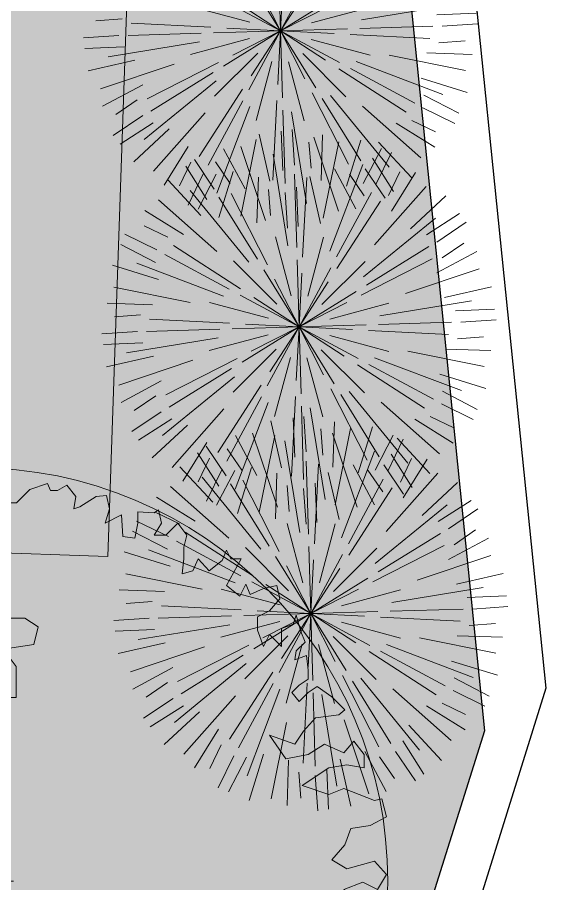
# Model space of a CAD drawing. Header units: millimetres. Extents: x -1042495 to -977915, y 3191218 to 3280168.
# Drawn here: x -981844 to -977915, y 3250964 to 3257403 of the extents above; entities that cross this region are included whole.
import ezdxf

# ---------------------------------------------------------------- set-up
doc = ezdxf.new("R2010")
doc.units = ezdxf.units.MM
doc.layers.get('0').update_dxf_attribs({"lineweight": 15})
for name, color, linetype in [('000 Граница', 6, 'Continuous'), ('000 Привязки', 1, 'Continuous'), ('000 Штриховка', 7, 'Continuous'), ('p', 7, 'Continuous')]:
    doc.layers.add(name, color=color, linetype=linetype)
doc.layers.add('деревья', color=118, linetype='Continuous', lineweight=0)
doc.layers.add('ме', color=103, linetype='Continuous', lineweight=15)

# ---------------------------------------------------------------- blocks, each defined once
blk = doc.blocks.new('z_39')
at = {"color": 118, "linetype": 'Continuous'}
for p, q in [((-73.88699999824166, 367.4010000005364), (-100.9289999939501, 485.9200000017881)), ((-40.58899999409914, 394.6000000014901), (-44.74299999698997, 493.6810000017285)), ((-11.44399999827147, 408.2010000050068), (-17.65599999949336, 497.5580000020564)), ((55.91400000080466, 369.5069999992847), (59.55500000342727, 484.0750000029802)), ((30.27500000223517, 400.0130000039935), (25.03600000590086, 465.8540000021458)), ((61.15300000458956, 274.5240000002086), (100.3150000050664, 467.2390000037849)), ((119.7130000032485, 355.1210000030696), (155.5520000010729, 471.285000000149)), ((-136.3299999944866, 347.9589999988675), (-190.4599999971688, 449.0010000020266)), ((-84.30099999532104, 268.3220000006258), (-146.7459999956191, 454.7990000024438)), ((162.1510000005364, 362.0280000008643), (208.0900000035763, 449.9130000025034)), ((194.1890000030398, 359.2340000011027), (233.4900000058115, 439.7270000018179)), ((-214.0119999945164, 347.7890000008047), (-264.0689999945462, 422.0730000026524)), ((-173.7879999950528, 361.5610000044107), (-211.2449999973178, 415.9600000046194)), ((-28.07299999520183, 204.2000000029802), (-65.52899999916553, 435.402000002563)), ((-232.4489999972284, 321.4410000033677), (-285.5889999978244, 405.1680000014603)), ((77.78900000452995, 190.8780000023544), (160.9500000029802, 409.832000002265)), ((-5.95099999755621, 200.1760000027716), (-11.44399999827147, 384.8800000026822)), ((9.048000004142523, 175.5830000005662), (19.43600000441074, 377.1280000023544)), ((226.2250000052154, 331.2829999998212), (254.6080000065267, 390.922000002116)), ((233.1770000047982, 292.0450000017881), (293.6150000058115, 389.4440000019968)), ((-247.687999997288, 281.234000004828), (-330.36799999699, 370.355000000447)), ((190.2200000025332, 207.1680000014603), (320.4920000061393, 354.4840000011027)), ((-126.4099999964237, 162.8070000037551), (-274.4489999935031, 344.304999999702)), ((-79.95599999651313, 156.5830000005662), (-171.7319999970496, 336.3210000023246)), ((94.93200000375509, 176.3300000019372), (182.5290000028908, 339.03900000453)), ((281.2350000031292, 247.6880000010133), (370.3540000058711, 330.3680000007153)), ((-207.1689999960363, 190.2230000048876), (-354.484999999404, 320.4950000010431)), ((-105.2419999949634, 170.3790000006557), (-202.3509999997914, 327.5940000042319)), ((95.62700000405312, 147.535000000149), (205.3950000032783, 316.8850000016391)), ((-292.0459999963641, 233.1770000047982), (-389.4449999965727, 293.617000002414)), ((321.4400000050664, 232.4479999989271), (405.1660000011325, 285.5890000015497)), ((162.8070000037551, 126.4090000018477), (344.3030000030994, 274.4480000026524)), ((347.7900000065565, 214.012000001967), (422.0710000023246, 264.0680000036955)), ((-331.2839999981225, 226.2270000018179), (-390.9229999966919, 254.6100000031292)), ((-359.2339999973774, 194.1909999996424), (-439.7279999963939, 233.4900000020862)), ((-19.75599999725819, 77.9210000000894), (-59.66199999675155, 226.8640000000596)), ((21.85000000149012, 77.35999999940395), (61.76200000196695, 226.3029999993742)), ((-362.027999997139, 162.1510000005364), (-449.9129999950528, 208.0910000018775)), ((-147.5349999964237, 95.62800000235438), (-316.8849999941885, 205.3960000015795)), ((170.3790000043809, 105.2410000041127), (327.5930000022054, 202.3500000014901)), ((361.5570000037551, 173.7880000025034), (415.9580000042915, 211.2440000027418)), ((-176.3309999965131, 94.9320000000298), (-339.0389999970794, 182.5310000032187)), ((347.957000002265, 136.3290000036359), (448.9990000016987, 190.4600000046194)), ((-355.1219999939203, 119.7130000032485), (-471.2849999964237, 155.5550000034273)), ((-190.8779999949038, 77.79300000146031), (-409.8319999948144, 160.9530000016093)), ((-56.07199999690056, 57.60400000214577), (-165.1019999980927, 166.6410000026226)), ((0, 0), (-5.027999997138977, 169.0789999999106)), ((57.60200000181794, 56.07200000062585), (166.6370000056922, 165.1020000018179)), ((156.5820000059903, 79.95600000396371), (336.3190000019968, 171.7320000007749)), ((0, 0), (-88.89399999380112, 143.9130000025034)), ((0, 0), (80.18500000610948, 148.9409999996424)), ((0, 0), (6.975000001490116, 135.3530000038445)), ((268.3180000036955, 84.30099999904633), (454.7960000038147, 146.7450000047684)), ((0, 0), (-61.63599999621511, 120.7080000042915)), ((0, 0), (73.7170000039041, 113.7310000024736)), ((-274.5249999947846, 61.15300000086427), (-467.2399999946356, 100.3150000013411)), ((0, 0), (143.9130000062287, 88.8940000012517)), ((367.3990000039339, 73.88700000196695), (485.9200000055134, 100.9290000014007)), ((0, 0), (-148.9409999959171, 80.18700000271201)), ((0, 0), (-113.7319999970496, 73.71900000050664)), ((-369.5069999992847, 55.91600000113249), (-484.0759999938309, 59.55900000408292)), ((-77.35999999567866, 21.85000000149012), (-226.3029999993742, 61.76300000399351)), ((0, 0), (120.7040000036359, 61.63600000366569)), ((77.91900000348687, 19.75600000470877), (226.8640000037849, 59.66200000047684)), ((204.199000004679, 28.07200000435114), (435.3980000019073, 65.52900000289083)), ((394.6000000052154, 40.58800000324845), (493.679000005126, 44.74200000241399)), ((-400.0129999965429, 30.277000002563), (-465.8549999967217, 25.03700000047684)), ((-175.5829999931157, 9.050000000745058), (-377.1289999932051, 19.43699999898672)), ((0, 0), (-169.0789999961853, -5.025999996811152)), ((0, 0), (-143.9129999987781, -88.89199999719858)), ((0, 0), (-135.3529999963939, 6.977000001817942)), ((0, 0), (-120.7089999988675, -61.63399999588728)), ((0, 0), (-80.18699999898672, -148.9389999955893)), ((0, 0), (-73.71899999678135, -113.7319999970496)), ((0, 0), (-6.976999994367361, -135.3529999963939)), ((0, 0), (169.0790000036359, 5.027000002563)), ((0, 0), (88.89200000464916, -143.9139999970794)), ((0, 0), (113.7310000024736, -73.71699999645352)), ((0, 0), (148.9390000030398, -80.1849999986589)), ((0, 0), (135.3530000038445, -6.974999997764826)), ((0, 0), (5.026000004261732, -169.0789999961853)), ((0, 0), (61.63400000333786, -120.7049999982119)), ((200.172000002116, 5.9510000012815), (384.8800000026822, 11.44400000199676)), ((408.199000004679, 11.44400000199676), (497.5580000057817, 17.65600000321865)), ((-408.2009999975562, -11.44199999794364), (-497.5589999966323, -17.6549999974668)), ((-200.175999995321, -5.95099999755621), (-384.8799999952316, -11.44199999794364)), ((-77.92099999636412, -19.75699999555945), (-226.8639999963343, -59.66199999675155)), ((77.35800000280142, -21.85099999979138), (226.2990000024438, -61.76199999824166)), ((175.5810000039637, -9.0489999987185), (377.1270000040531, -19.43599999696016)), ((-394.5999999977648, -40.58499999716878), (-493.6809999980032, -44.74299999698997)), ((-204.2009999938309, -28.06899999827147), (-435.4019999988377, -65.5249999947846)), ((400.0130000039935, -30.27600000053644), (465.8510000035167, -25.03599999845028)), ((-57.60399999469519, -56.06899999827147), (-166.6409999988973, -165.0999999977648)), ((56.06800000369549, -57.60199999809265), (165.1000000052154, -166.6379999965429)), ((274.5210000053048, -61.15399999916553), (467.2390000037849, -100.3149999976158)), ((369.5050000026822, -55.91399999707937), (484.0730000063777, -59.55499999970198)), ((-367.4009999968112, -73.88499999791384), (-485.9199999980628, -100.9279999993742)), ((-268.3219999969006, -84.30099999904633), (-454.7999999970198, -146.7439999952912)), ((-156.5839999951422, -79.95299999788404), (-336.3209999985993, -171.7299999967217)), ((-21.85099999606609, -77.3589999973774), (-61.7639999948442, -226.2999999970198)), ((19.75600000470877, -77.91899999603629), (59.66200000420213, -226.8640000000596)), ((190.8760000020266, -77.78999999910593), (409.8300000019372, -160.9499999992549)), ((-170.3799999989569, -105.2399999983609), (-327.5949999988079, -202.3469999954104)), ((147.5330000035465, -95.62699999660254), (316.8830000050366, -205.394999999553)), ((176.3300000056624, -94.93299999833107), (339.0350000038743, -182.5299999974668)), ((-162.8079999946058, -126.4079999998212), (-344.3049999959767, -274.4489999972284)), ((355.1200000010431, -119.7129999995232), (471.2830000035465, -155.5519999973476)), ((-347.9599999971688, -136.3299999982119), (-449.000999994576, -190.46099999547)), ((-95.62899999693036, -147.5339999981225), (-205.3969999961555, -316.882999997586)), ((-361.5609999969602, -173.7859999984503), (-415.9599999971688, -211.24299999699)), ((79.95200000330806, -156.5819999985397), (171.7300000041723, -336.3189999982715)), ((105.2400000020862, -170.3799999989569), (202.347000002861, -327.5929999947548)), ((126.4070000052452, -162.8079999983311), (274.4480000026524, -344.3029999956489)), ((362.0260000042617, -162.1519999988377), (449.909000005573, -208.089999999851)), ((-94.93299999460578, -176.3309999965131), (-182.5319999977946, -339.035000000149)), ((-77.79299999400973, -190.8759999983013), (-160.9539999961853, -409.8299999982119)), ((-9.050999995321035, -175.5809999965131), (-19.43799999728799, -377.1269999966025)), ((207.1650000065565, -190.2199999988079), (354.4820000045002, -320.4919999986887)), ((359.2320000045002, -194.1889999955893), (439.7260000035167, -233.4899999983609)), ((-347.7899999991059, -214.0089999958873), (-422.0739999972284, -264.0689999982715)), ((-190.2239999957383, -207.1649999991059), (-320.4959999956191, -354.4829999990761)), ((5.95100000500679, -200.1730000004172), (11.44200000539422, -384.8799999952316)), ((28.06800000369549, -204.1989999972284), (65.52500000223517, -435.3979999944568)), ((-321.4419999942183, -232.4489999972284), (-405.1689999960363, -285.5879999957979)), ((292.0440000034869, -233.1769999973476), (389.4420000053942, -293.6159999966621)), ((331.2810000032187, -226.2249999977648), (390.9200000017881, -254.6079999990761)), ((-281.2349999956787, -247.6869999989867), (-370.3559999987483, -330.3659999966621)), ((-61.15399999544024, -274.5209999978542), (-100.3149999976158, -467.2399999983609)), ((84.30100000277162, -268.3179999962449), (146.7440000027418, -454.7959999963641)), ((247.6860000044107, -281.2349999956787), (330.3660000041127, -370.3539999984205)), ((-233.1769999973476, -292.0439999960363), (-293.6169999986887, -389.4429999999702)), ((232.4480000026524, -321.4399999976158), (285.5870000049472, -405.1669999994338)), ((-226.2269999980927, -331.2819999977946), (-254.609999999404, -390.9209999963641)), ((136.3290000036359, -347.957999996841), (190.4600000046194, -449)), ((214.0080000050366, -347.7899999991059), (264.0680000036955, -422.0720000006258)), ((-194.1909999959171, -359.2319999970496), (-233.4899999983609, -439.7259999997914)), ((-162.1519999951124, -362.0269999988377), (-208.0919999964535, -449.9099999964237)), ((-119.7129999957979, -355.1199999973178), (-155.555999994278, -471.2829999960959)), ((-55.9159999974072, -369.5049999989569), (-59.55899999663234, -484.0739999972284)), ((73.88500000163913, -367.3999999985099), (100.9270000047982, -485.9199999980628)), ((173.7860000059009, -361.5570000000298), (211.2430000044405, -415.9589999951422)), ((-30.27699999511242, -400.0129999965429), (-25.0379999987781, -465.8509999997914)), ((11.44200000539422, -408.1999999955297), (17.65400000289083, -497.5589999966323)), ((40.5840000025928, -394.5999999977648), (44.74200000241399, -493.6789999976754))]:
    blk.add_line(p, q, dxfattribs=at)
blk = doc.blocks.new('дерево2')
at = {"layer": 'деревья'}
for p, q in [((31024.72734155376, 2984.503751912765), (31024.72734155376, 3174.560497909493)), ((30924.75443911982, 3070.534791651793), (31119.73890590724, 3070.534791651822))]:
    blk.add_line(p, q, dxfattribs=at)
for points in [[(31019.01697514822, 4000.210296859645), (31036.64533604177, 4042.74318203672), (31072.93902021144, 4060.378768577852), (31101.9739675453, 4039.631019713037), (31101.9739675453, 4014.733721067823), (31109.23270438112, 3985.68687265148), (31126.86106525607, 3985.686872651495), (31159.00689981189, 4017.845883400791), (31201.5223584069, 4032.369307608955), (31208.7810952427, 4014.733721067823), (31226.40945611765, 4014.733721067809), (31248.185666625, 4028.21975782857), (31269.96187712312, 4000.210296859659), (31265.81402750929, 3971.163448443316), (31280.33150118087, 3975.312998214431), (31319.73607257252, 4000.210296859645), (31344.62317027395, 4003.322459192626), (31351.88190710974, 3971.163448443302), (31341.51228306127, 3935.892275361024), (31380.9168544436, 3956.640024235166), (31384.02774166559, 3903.733264611714), (31413.06268900876, 3899.583714840614), (31420.32142583521, 3935.892275361039), (31420.32142583521, 3963.901736339263), (31459.72599721754, 3960.789574006252), (31470.09562126601, 3968.051286110349), (31477.35435810186, 3935.892275361039), (31459.72599721757, 3906.845426944696), (31487.72398214102, 3906.84542694471), (31516.75892948416, 3935.892275361024), (31538.53513998222, 3906.845426944696), (31531.27640314643, 3877.798578528396), (31531.2764031464, 3849.789117559485), (31527.12855353263, 3813.480557039074), (31553.05261365381, 3820.742269143142), (31566.53312491496, 3849.78911755947), (31592.45718504542, 3820.742269143157), (31624.60301958268, 3845.639567779072), (31634.97264364043, 3870.536866424285), (31645.34226767959, 3849.789117559485), (31670.2293653997, 3849.789117559485), (31652.60100451544, 3817.630106810175), (31634.97264364043, 3785.47109606085), (31667.11847817768, 3759.536409977503), (31681.63595184927, 3788.583258393832), (31692.00557590705, 3763.685959748604), (31724.15141044428, 3778.209383956782), (31756.29724500013, 3785.471096060879), (31763.55598183595, 3753.312085311554), (31738.66888411586, 3724.265236895226), (31709.633936782, 3709.741812687062), (31709.633936782, 3677.582801947065), (31724.15141044428, 3638.162079093658), (31738.66888411586, 3667.208927510015), (31767.70383144969, 3638.162079093672), (31767.70383144972, 3681.732351718136), (31795.70181639177, 3692.106226155243), (31802.96055322756, 3713.89136246749), (31814.36713967712, 3674.470639614083), (31824.73676373494, 3648.535953530722), (31802.96055322753, 3627.788204656594), (31799.84966600557, 3606.003068344377), (31827.84765093827, 3616.376942781426), (31831.99550056142, 3581.105769708447), (31831.99550056142, 3559.320633396201), (31810.21929006335, 3544.797209188051), (31792.59092916975, 3527.161622646876), (31810.21929006335, 3505.37648633463), (31831.99550056142, 3527.161622646876), (31853.77171106882, 3541.68504685504), (31889.02843282801, 3516.787748209827), (31921.17426737455, 3484.628737460531), (31906.65679370293, 3473.217475585319), (31849.62386143634, 3465.955763481237), (31820.58891410251, 3433.796752731942), (31799.84966600557, 3401.637741982631), (31738.66888411586, 3423.422878294848), (31778.0734555075, 3366.366568909638), (31831.99550056145, 3376.740443346702), (31871.40007194375, 3401.637741982631), (31918.06338017118, 3380.889993117817), (31942.95047787261, 3408.899454086728), (31967.83757560198, 3376.740443346702), (31967.83757560198, 3344.581432597392), (31925.32211699769, 3351.843144701488), (31881.76969600153, 3344.581432597406), (31817.47802689915, 3302.048547411017), (31881.76969600153, 3280.263411098771), (31918.06338017118, 3294.78683530695), (31992.72467330341, 3265.739986890621), (32010.35303419699, 3269.889536661707), (32021.75962064658, 3226.319264037229), (31982.35504926425, 3205.571515172414), (31935.6917410461, 3198.309803068347), (31921.17426737455, 3158.889080214954), (31889.02843282798, 3122.580519694529), (31925.32211699766, 3100.795383382268), (31992.72467330341, 3119.468357361548), (32021.75962064658, 3087.309346612237), (31999.98341013918, 3051.000786091812), (31964.72668837999, 3068.636372632973), (31918.06338017118, 3051.000786091812)], [(31918.06338017118, 3051.000786091812), (31970.94846280538, 3011.580063238434), (31996.87252293581, 2986.682764602505), (32021.75962064658, 2997.056639030256), (32043.53583114465, 2972.159340394341), (32014.50088381079, 2944.149879416131), (31982.35504926425, 2940.000329645045), (31960.57883876616, 2897.467444458656), (31931.54389143233, 2929.626455207967), (31896.2871696638, 2900.579606791653), (31885.91754560602, 2865.308433709346), (31960.57883876619, 2846.635459730081), (31942.95047787264, 2846.635459730096), (31978.20719964114, 2872.570145813443), (32010.35303419702, 2825.887710865267), (31996.87252293587, 2793.728700115971), (31957.46795154423, 2789.579150335543), (31925.32211699766, 2793.728700115957), (31906.65679370296, 2767.794014023297), (31889.02843282798, 2793.728700115971), (31859.99348549415, 2775.055726127393), (31871.40007194378, 2729.410678617336), (31918.06338017118, 2707.625542305119), (31928.43300421034, 2678.578693888761), (31957.4679515442, 2693.102118096955), (31953.32010193037, 2650.569232910566), (31935.69174104613, 2631.896258931287), (31899.39805686717, 2639.157971035369), (31867.25222232995, 2631.896258931301), (31831.99550056142, 2650.569232910551), (31814.36713967715, 2631.896258931287), (31810.21929006332, 2603.886797962419), (31770.81471867171, 2624.634546827205), (31735.5579969125, 2664.055269680597), (31681.63595184927, 2682.728243659862), (31634.97264364043, 2685.840405992843), (31595.56807224879, 2714.887254409186), (31613.19643313308, 2668.204819451712), (31674.37721501348, 2653.681395243548), (31652.60100451541, 2624.634546827205), (31674.3772150135, 2582.101661650158), (31699.26431274285, 2606.998960286088), (31749.03850817365, 2557.204363004945), (31778.0734555075, 2507.409765714459), (31824.73676373497, 2542.680938796751), (31842.36512460992, 2485.624629402242), (31807.10840284133, 2478.362917298145), (31770.81471867171, 2442.05435677772), (31788.44307956529, 2421.306607912906), (31749.03850817365, 2402.633633924343), (31728.2992600767, 2428.568320016988), (31706.52304956932, 2392.259759487264), (31656.74885413852, 2414.044895808824), (31620.45516996885, 2463.839493089967), (31573.79186175075, 2460.727330756999), (31566.53312491496, 2421.306607912906), (31605.9376963066, 2409.895346028425), (31664.00759097432, 2367.362460851364), (31638.08353084383, 2345.577324539117), (31659.8597413512, 2313.418313789793), (31652.60100451538, 2295.782727248632), (31605.9376963066, 2310.306151456825), (31602.82680908464, 2288.521015144564), (31613.19643313311, 2263.623716499336), (31588.30933541303, 2263.623716499351), (31559.2743880792, 2263.623716499365), (31545.79387681802, 2249.100292291187), (31520.90677910727, 2281.259303040482), (31513.64804227148, 2234.576868083008), (31538.53513998222, 2209.67956943778), (31499.13056860921, 2192.043982905961), (31484.61309493762, 2209.67956943778), (31437.94978671019, 2213.829119218222), (31416.17357621212, 2162.997134489648), (31442.09763634259, 2167.146684260733), (31448.31941076797, 2141.211998177387), (31395.43432811518, 2127.725961407341), (31380.9168544436, 2152.623260052555), (31341.51228306124, 2184.782270801879), (31323.88392218632, 2162.997134489618), (31305.21859890093, 2195.156145229645), (31277.22061395891, 2192.043982905961), (31277.22061395888, 2148.473710281469), (31316.62518535052, 2130.838123740323), (31294.84897484312, 2109.052987428062), (31262.7031402873, 2113.202537199162), (31240.92692978923, 2145.361547948487), (31208.78109524272, 2134.987673511409), (31183.89399752264, 2167.146684260719), (31144.48942614031, 2199.305695010029), (31166.26563664769, 2206.567407114111), (31137.23068931383, 2152.623260052555), (31087.456493883, 2152.623260052555), (31072.93902021144, 2123.576411636226), (31097.82611792219, 2130.838123740323), (31115.45447880645, 2105.94082509508), (31105.08485475798, 2091.417400886916), (31015.90608794485, 2048.884515709869), (30983.76025338903, 2095.566950667329), (30979.6124037752, 2145.361547948487), (30991.01899022479, 2167.146684260704), (30961.98404289094, 2187.894433125548), (30972.35366693941, 2231.464705750055), (30958.87315567829, 2266.735878832333), (30932.94909554777, 2288.521015144564), (30915.32073467282, 2249.100292291172), (30925.69035872129, 2206.567407114111), (30890.43363695273, 2177.520558697797), (30904.95111062434, 2155.735422385565), (30919.46858428662, 2123.576411636241), (30886.28578733896, 2048.884515709869), (30851.02906556112, 2084.155688782848), (30821.99411822729, 2116.314699532159), (30797.10702051649, 2095.566950667344), (30772.21992279646, 2116.314699532144), (30729.70446420145, 2088.305238563262), (30693.4107800318, 2098.679112991013), (30664.37583268863, 2141.211998177387), (30693.41078003183, 2180.632721021466), (30675.78241915685, 2220.053443874844), (30693.4107800318, 2263.623716499351), (30703.78040408027, 2295.782727248647), (30683.04115598333, 2313.418313789793), (30658.15405826324, 2263.623716499365), (30636.37784776521, 2285.408852811597), (30624.97126131564, 2259.474166728251), (30632.22999815144, 2213.829119218222), (30582.45580272061, 2213.829119218208), (30532.68160728981, 2249.100292291172), (30503.64665994664, 2213.829119218208), (30481.87044944857, 2245.98812995819), (30468.38993816877, 2273.997590936415), (30432.09625401777, 2288.521015144564), (30442.46587805693, 2310.306151456811), (30436.24410363157, 2356.9885864143), (30432.09625401777, 2381.885885059499), (30442.46587805693, 2392.259759487264), (30421.72662995999, 2417.157058132492), (30378.17420895454, 2363.212911070936), (30392.69168262613, 2331.053900330939), (30328.40001352374, 2349.726874310203), (30328.40001352374, 2392.259759487279), (30296.25417896789, 2409.89534602841), (30306.62380302568, 2449.316068881817), (30331.51090073642, 2460.727330757014), (30299.36506618992, 2492.88634150631), (30264.10834442136, 2467.989042861082), (30259.96049479824, 2467.989042861067), (30239.22124670133, 2495.998503839306), (30267.21923163401, 2520.895802484505), (30239.2212467013, 2564.466075108998), (30217.44503620324, 2560.316525337897), (30199.81667532826, 2582.101661650144), (30220.55592342526, 2592.475536077895), (30224.70377303906, 2639.157971035369), (30156.26425432284, 2621.522384494237), (30156.26425432284, 2656.793557576515), (30156.26425432287, 2693.102118096955), (30135.5250062259, 2700.363830201008), (30113.74879572784, 2714.887254409172), (30109.60094609544, 2732.522840950318), (30099.23132205625, 2789.579150335558), (30088.86169799847, 2796.840862439625), (30096.12043483426, 2804.102574543722), (30116.8596829312, 2843.523297397114), (30077.45511155819, 2853.897171834193), (30059.82675066461, 2868.420596042357), (30099.23132205625, 2890.205732354589), (30135.5250062259, 2944.149879416116), (30170.78172799443, 2944.14987941616), (30217.44503620321, 2983.570602269523), (30242.33213392329, 2957.635916186206), (30242.33213392329, 3015.729613018833), (30217.44503620324, 3043.73907398773), (30181.15135203359, 2993.944476706602), (30167.67084077244, 3015.729613018833), (30124.11841976702, 3015.729613018848), (30109.60094609538, 2983.570602269523), (30074.34422433622, 2989.794926926203), (30059.82675066461, 3004.318351134352), (30013.1634424558, 3033.365199550681), (30045.30927700231, 3055.15033587224), (30059.82675066461, 3108.057095486351), (29998.64596878424, 3122.580519694544), (30010.05255523381, 3179.63682907974), (30056.71586346127, 3194.160253287919), (30081.60296117196, 3186.898541183822), (30096.12043483426, 3219.057551933132), (30149.00551748705, 3226.319264037214), (30156.26425432284, 3251.216562682443), (30141.74678065126, 3273.001698994718), (30109.60094609541, 3322.796296285145), (30074.34422433619, 3334.207558160342), (30052.56801382882, 3359.104856805585), (30063.97460029704, 3388.151705221884), (30096.12043483426, 3398.525579658948), (30153.15336710085, 3401.637741982617), (30149.00551748705, 3430.684590398974), (30116.8596829312, 3462.84360114827), (30135.5250062259, 3512.638198438697), (30113.74879572784, 3548.946758959137), (30145.89463026503, 3570.731895271369), (30207.07541216411, 3563.470183167286), (30246.47998353709, 3576.956219928034), (30239.22124670133, 3620.526492552497), (30202.92756253168, 3648.535953530736), (30224.70377303903, 3684.844514051132), (30278.62581809294, 3709.741812687047), (30303.51291580366, 3749.162535540439), (30296.25417896789, 3785.471096060865), (30375.06332173255, 3792.732808164932), (30378.17420895454, 3778.209383956768), (30432.09625401777, 3788.583258393861), (30432.09625401777, 3810.368394706078), (30428.98536679578, 3838.377855674975), (30439.35499083494, 3845.639567779057), (30442.4658780569, 3845.639567779072), (30481.87044944857, 3832.153531018324), (30525.42287045401, 3857.050829663582), (30521.27502082159, 3870.536866424314), (30525.42287045401, 3906.845426944696), (30547.19908095208, 3906.845426944696), (30582.45580272061, 3889.209840403564), (30646.74747181365, 3892.322002736531), (30646.74747181368, 3903.733264611728), (30664.37583268866, 3928.630563256942), (30661.26494548527, 3946.266149798103), (30671.63456952442, 3975.312998214416), (30718.29787775186, 3996.060747088559), (30786.73739645873, 3978.425160547413), (30804.36575735231, 4017.845883400805), (30786.73739645873, 4039.631019713037), (30818.88323102389, 4039.631019713022), (30833.40070468617, 4014.733721067809), (30840.65944152196, 3949.378312131099), (30829.25285506308, 3899.583714840614), (30851.02906556112, 3881.948128299482), (30872.8052760685, 3896.471552507632), (30880.06401289497, 3946.266149798088), (30908.06199784637, 3949.37831213107), (30932.94909554777, 3903.733264611714), (30998.27772706059, 3817.630106810175), (31023.16482478062, 3795.844970497914), (31043.90407287759, 3892.322002736546), (31015.90608794488, 3921.36885115286), (30994.12987744679, 3960.789574006267), (30998.27772706056, 4003.322459192656), (31019.01697514822, 4000.210296859645)]]:
    blk.add_lwpolyline(points, dxfattribs=at)
for points in [[(31084.27863179015, 3706.361060611584), (31041.51257163157, 3653.410961668633), (31052.37379325797, 3610.643574058689), (31062.55618852806, 3514.926087524422), (31126.36586560177, 3514.926087524422), (31126.36586560177, 3589.599303969793), (31094.4610270603, 3631.687844156899), (31169.13192576043, 3642.549402912788), (31179.3143210305, 3685.316790522716), (31147.40948250757, 3706.361060611584)], [(30391.87575296742, 3104.223397023656), (30366.08035160472, 3168.035054722481), (30340.28495024198, 3180.933155746825), (30417.67115433009, 3219.627458819799), (30494.37853208986, 3193.83125677114), (30455.68543004115, 3155.136953698151), (30545.96933483386, 3104.223397023656), (30596.88131120299, 3155.136953698166), (30661.36981463303, 3117.121498048), (30533.07163414785, 3078.427194974996), (30455.68543004115, 3091.325295999326)], [(30411.56171716993, 2994.250114610113), (30381.69335769732, 2964.380828024499), (30366.75917796102, 2903.963407449119), (30321.95663873349, 2903.963407449104), (30291.40945290458, 2918.898050732605), (30261.54109343201, 2903.963407449119), (30261.54109343195, 2859.159477580048), (30321.95663873352, 2844.224834277906), (30411.56171716996, 2844.224834277906), (30426.49589690623, 2783.807413702511), (30396.62753743363, 2768.872770409711), (30457.04308273514, 2739.00348383344), (30516.77980169897, 2798.742056986011), (30516.77980169897, 2874.094120863505), (30486.91144222634, 2918.89805073259), (30531.71398143527, 2933.83269402539), (30577.19534700048, 2994.250114610099), (30501.84562196267, 3009.184757902898), (30442.10890299884, 3009.184757902913)], [(31689.1129112268, 2889.028764156305), (31657.20807268527, 2889.028764156305), (31614.44201252663, 2889.028764156334), (31582.53717400377, 2899.890322912164), (31572.35477871505, 2931.796151766262), (31529.58871855644, 2963.701980610989), (31476.64026311845, 2941.978863099284), (31497.68388003357, 2910.751881668024), (31518.72749693003, 2878.846052823268), (31497.68388003357, 2857.122935311563), (31465.77904148273, 2846.940223969199), (31380.92574751248, 2846.940223969214), (31370.74335224238, 2825.895953880317), (31412.83058604469, 2793.990125035547), (31476.64026311839, 2793.990125035547), (31518.72749693003, 2815.034395124443), (31572.35477871505, 2815.034395124458), (31593.3983956302, 2815.034395124472), (31646.34685105887, 2804.172836368583), (31678.25168960039, 2825.895953880303), (31678.25168960039, 2836.078665213354), (31625.30323415306, 2857.122935311578)], [(31021.14778107275, 2449.13563450209), (31034.04548175876, 2513.626139623724), (31008.25008039606, 2577.437797322564), (31034.04548175876, 2603.233999361895), (31059.16205678378, 2616.132100386239), (31072.05975746045, 2551.64159527389), (31136.54826087189, 2500.728038599394), (31175.2413629206, 2564.539696288906), (31226.15333930832, 2526.524240638741), (31175.2413629206, 2487.829937575079), (31136.54826087192, 2449.13563450209), (31162.3436622439, 2398.222077827566), (31175.2413629206, 2359.527774754592), (31072.05975746048, 2359.527774754606), (31059.16205678378, 2436.237533477746)], [(30607.06370649171, 2528.560782907225), (30592.12952675541, 2543.495426200025), (30561.5823409265, 2543.49542620001), (30546.64816117154, 2513.626139623724), (30531.71398143527, 2468.822209754668), (30546.64816117157, 2453.887566452526), (30607.06370649174, 2453.88756645254), (30621.99788622801, 2498.691496330925), (30681.73460517322, 2498.69149633091), (30696.66878492814, 2543.495426200025), (30651.86624570064, 2574.043560199119)]]:
    blk.add_lwpolyline(points, close=True, dxfattribs=at)
blk.add_circle((31024.72734155376, 3070.534791651793), 999.9999999999995, dxfattribs=at)

msp = doc.modelspace()

# ---------------------------------------------------------------- hatches: boundary and pattern name
at = {"layer": '000 Привязки', "true_color": 0x999b37}
h = msp.add_hatch(color=55, dxfattribs=at)
h.dxf.hatch_style = 1
edge = h.paths.add_edge_path()
edge.add_line((-986402.2348091679, 3258376.025422296), (-986539.9238966058, 3254398.777785871))
edge.add_arc((-988538.7264845667, 3254467.974710343), 1999.999999998848, 297.26874377650245, 358.0172584273264, ccw=False)
edge.add_line((-987622.3970361183, 3252690.240100819), (-994760.7077519335, 3251076.631740381))
edge.add_line((-994760.7077519335, 3251076.631740381), (-994809.7453541459, 3249660.145598978))
edge.add_line((-994809.7453541459, 3249660.145598978), (-994509.9249661034, 3249649.766060221))
edge.add_line((-994509.9249661034, 3249649.766060221), (-994561.7147541532, 3248153.781040839))
edge.add_line((-994561.7147541532, 3248153.781040839), (-994142.4515711706, 3248138.562444844))
edge.add_line((-994142.4515711706, 3248138.562444844), (-992363.3915272192, 3247884.2373456))
edge.add_arc((-1003685.282619404, 3210870.805831994), 38706.32158079166, 68.2988361351313, 72.99186114085842, ccw=False)
edge.add_arc((-992725.38751447, 3238290.058532631), 9177.921700637306, 44.797770282692, 68.57611625276212, ccw=False)
edge.add_arc((-1643739.334358322, 2538165.876261954), 965200.5273287632, 46.7124029851019, 47.05991996073732, ccw=False)
edge.add_line((-981939.1746519469, 3240755.80400668), (-978370.3115422465, 3252100.353685305))
edge.add_line((-978370.3115422465, 3252100.353685305), (-979266.9322102849, 3260955.210773215))
edge.add_line((-979266.9322102849, 3260955.210773215), (-990501.318749594, 3264909.072027203))
edge.add_line((-990501.318749594, 3264909.072027203), (-990700.508270476, 3264343.100707278))
edge.add_line((-990700.508270476, 3264343.100707278), (-990983.4939305522, 3264442.695467696))
edge.add_line((-990983.4939305522, 3264442.695467696), (-991893.645166476, 3261422.440649465))
edge.add_line((-991893.645166476, 3261422.440649465), (-987737.073110875, 3260331.79280161))
edge.add_arc((-988401.0374274558, 3258445.22147078), 2000.00000000012, -1.982716462430119, 70.61087133450098, ccw=False)
h.paths.add_polyline_path([(-986168.4315549366, 3253568.391940329), (-985960.8407817056, 3259564.799704222), (-980963.8343117746, 3259391.807393177), (-981171.4250850269, 3253395.399629286)], flags=16)
at = {"layer": '000 Штриховка', "true_color": 0xcd6928}
h = msp.add_hatch(color=32, dxfattribs=at)
h.dxf.hatch_style = 1
h.paths.add_polyline_path([(-985960.8407816843, 3259564.799704221), (-986151.7679558872, 3253567.815060046), (-981171.4250850269, 3253395.399629286), (-980963.8343117746, 3259391.807393177)])

# ---------------------------------------------------------------- linework, layer by layer
msp.add_lwpolyline([(-985960.8407816843, 3259564.799704221), (-980963.8343117746, 3259391.807393177), (-981171.4250850269, 3253395.399629286), (-986168.4315549366, 3253568.391940329)], close=True)
at = {"layer": '000 Граница'}
msp.add_lwpolyline([(-1033142.18717787, 3244724.491745695), (-1001307.873298857, 3279313.550128862), (-989147.2214710452, 3275033.696493968), (-980318.0226566531, 3271335.582340404), (-978370.3115422465, 3252100.353685305), (-985642.9988891818, 3228982.245658085), (-1025266.522774909, 3230353.979917452), (-1023687.257262442, 3222587.872756049), (-1023919.598242972, 3215467.274630293), (-1025057.144647811, 3210444.437963888), (-1026565.012326453, 3205550.683263883), (-1027258.090718482, 3202758.955780372), (-999185.7569582202, 3193788.550144956), (-989700.4723121859, 3215862.14240329), (-985642.9988891818, 3228982.245658085)], dxfattribs=at)
msp.add_lwpolyline([(-1033142.18717787, 3244724.491745695), (-1001307.873298857, 3279313.550128862), (-989147.2214710452, 3275033.696493968), (-980318.0226566531, 3271335.582340404), (-978370.3115422465, 3252100.353685305), (-985642.9988891818, 3228982.245658085), (-1025266.522774909, 3230353.979917452), (-1023687.257262442, 3222587.872756049), (-1023919.598242972, 3215467.274630293), (-1025057.144647811, 3210444.437963888), (-1026565.012326453, 3205550.683263883), (-1027258.090718482, 3202758.955780372), (-999185.7569582202, 3193788.550144956), (-989700.4723121859, 3215862.14240329), (-985642.9988891818, 3228982.245658085)], dxfattribs=at)
at = {"layer": 'p', "color": 5, "linetype": 'Continuous', "lineweight": 30}
msp.add_lwpolyline([(-985234.7608315684, 3228968.112787709), (-1025674.760831568, 3230368.112787709), (-1026264.760831568, 3233058.112787709), (-1027264.760831568, 3235898.112787709), (-1028454.760831568, 3238328.112787709), (-1030514.760831568, 3241528.112787709), (-1032294.760831568, 3243608.112787709), (-1033584.760831568, 3244918.112787709), (-1001124.760831568, 3280168.112787709), (-989904.7608315684, 3276188.112787709), (-979914.7608315684, 3271988.112787709), (-978784.7608315684, 3260958.112787709), (-977914.7608315684, 3252418.112787709)], close=True, dxfattribs=at)

# ---------------------------------------------------------------- block references
at = {"layer": 'деревья', "linetype": 'Continuous', "xscale": 3.075072, "yscale": 3.075072, "zscale": 3.075072}
msp.add_blockref('дерево2', (-1077567.116346434, 3241539.756263323), dxfattribs=at)
at = {"layer": 'ме', "lineweight": 25, "xscale": 2.9457671658292, "yscale": 2.9457671658292, "zscale": 2.9457671658292}
for p in [(-979886.4337839741, 3257302.910761731), (-979748.7403742977, 3255102.736691428), (-979661.3999906107, 3252971.877818119)]:
    msp.add_blockref('z_39', p, dxfattribs=at)

doc.saveas('drawing.dxf')
